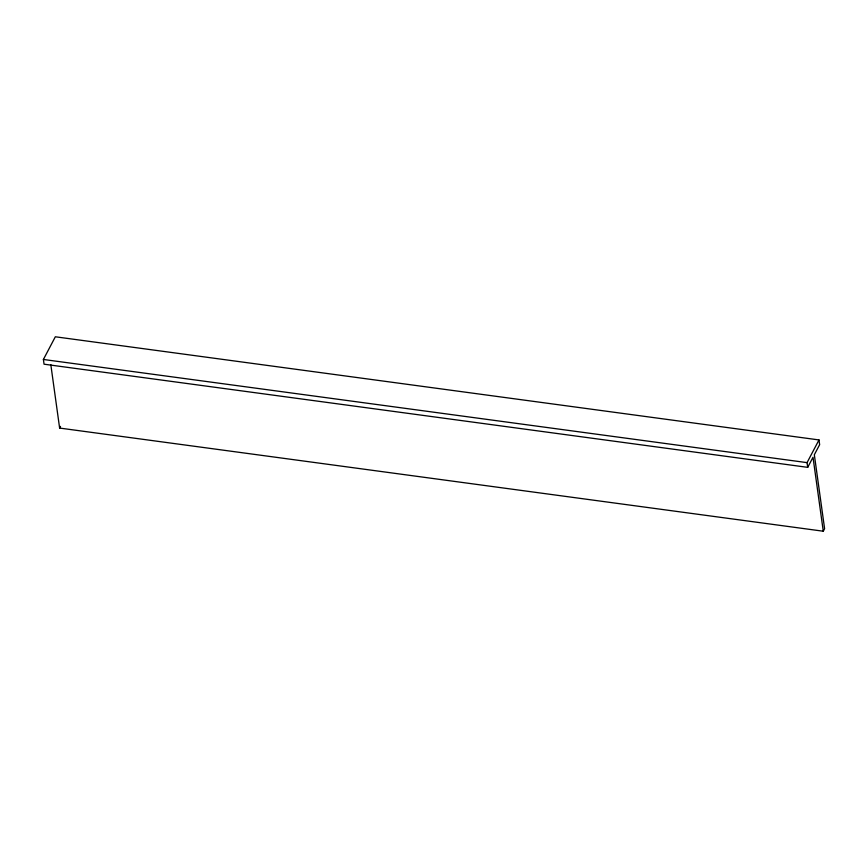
<?xml version="1.0" encoding="UTF-8"?>
<svg xmlns="http://www.w3.org/2000/svg" width="868" height="868" viewBox="0 0 868 868"><rect width="100%" height="100%" fill="white"/><g stroke="black" fill="none" stroke-linecap="round" stroke-linejoin="round"><path stroke-width="1.3" d="M823.276 531.216L813.012 457.262L807.707 467.353L44.051 364.191L43.4 359.471L55.335 336.784L818.991 439.935L819.642 444.655L814.336 454.745L824.6 528.699L823.276 531.216L59.621 428.065L50.821 364.668M59.621 428.065L60.51 426.383M807.707 467.353L807.056 462.633L818.991 439.935M43.4 359.471L807.056 462.633"/></g></svg>
